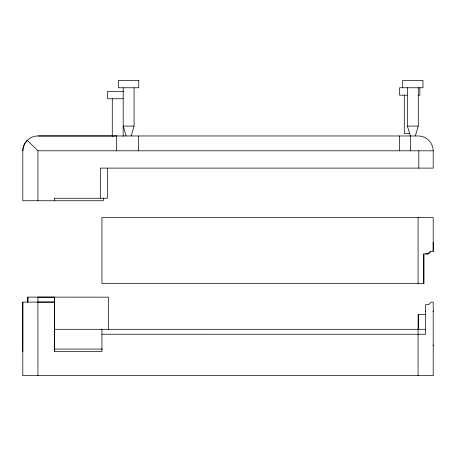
<?xml version="1.0" encoding="UTF-8"?>
<svg xmlns="http://www.w3.org/2000/svg" width="456" height="456" viewBox="0 0 456 456"><rect width="100%" height="100%" fill="white"/><g stroke="black" fill="none" stroke-linecap="round" stroke-linejoin="round"><path stroke-width="0.68" d="M22.806 351.553L22.823 302.106L54.595 302.072L54.595 351.553L101.927 351.553L101.927 329.3M27.839 297.112L27.845 302.106L27.839 297.112L108.42 297.158L108.431 329.3M37.916 375.653L37.905 297.112L54.595 297.152L54.595 351.553M54.589 297.141L54.583 302.1L37.905 302.072M418.22 329.3L418.22 314.469L425.636 314.469M433.2 251.427L433.2 217.558L101.927 217.558L101.927 283.564L423.823 283.564L423.823 253.895L428.161 253.895L430.681 251.427L433.2 251.427L433.2 242.278M425.636 311.596L425.636 311.003M433.194 345.614L433.194 345.027M433.194 311.596L433.194 311.003M103.375 197.904L103.375 200.743L22.806 200.743L22.806 150.805C22.789 142.819 29.811 135.899 37.785 135.968L116.861 135.974M22.806 150.805L23.336 146.946L24.846 143.361L27.223 140.294L37.911 150.805L433.2 150.805L433.2 168.11L100.394 168.11L100.394 198.269M131.106 135.974L134.07 126.084L134.07 87.769M415.313 135.974L418.277 126.084L418.277 87.763M428.041 253.895L430.681 251.427L428.161 253.895L425.767 253.906M123.582 91.325L107.582 91.325L107.582 98.741L122.972 98.741M407.1 95.179L399.587 95.179L399.587 87.763L422.974 87.763L422.974 80.347L402.705 80.347L402.705 87.763M418.505 95.179L419.862 95.179L419.862 87.763M123.194 87.769L123.194 126.084L134.07 126.084M407.402 87.763L407.402 126.084L418.277 126.084M409.727 133.5L404.284 133.5L404.284 95.179M38.327 135.968L418.089 135.974C426.098 135.848 433.24 142.762 433.2 150.805M54.275 198.269L107.399 198.269L107.399 168.11M54.247 329.3L425.642 329.3M101.927 334.231L425.642 334.242L425.642 304.579L428.765 304.579L431.171 302.106L433.194 302.106L433.194 375.653L22.806 375.653L22.806 302.111M54.247 349.079L102.52 349.079M407.402 126.084L410.366 135.974M123.194 126.084L126.158 135.974M423.823 253.895L423.823 283.564M418.813 150.805L418.813 168.11M418.22 314.469L418.22 329.591M418.089 217.558L418.089 283.564M418.084 329.3L418.084 375.653M410.668 135.974L410.668 150.805M399.479 135.974L399.479 150.805M138.635 135.974L138.635 150.805M123.154 126.415L123.154 136.35M116.479 135.974L116.479 150.805M112.279 98.741L112.279 136.35M54.572 198.269L54.572 200.743M37.911 150.805L37.911 200.743M138.766 80.353L118.497 80.353L118.497 87.769L138.766 87.769L138.766 80.353"/></g></svg>
